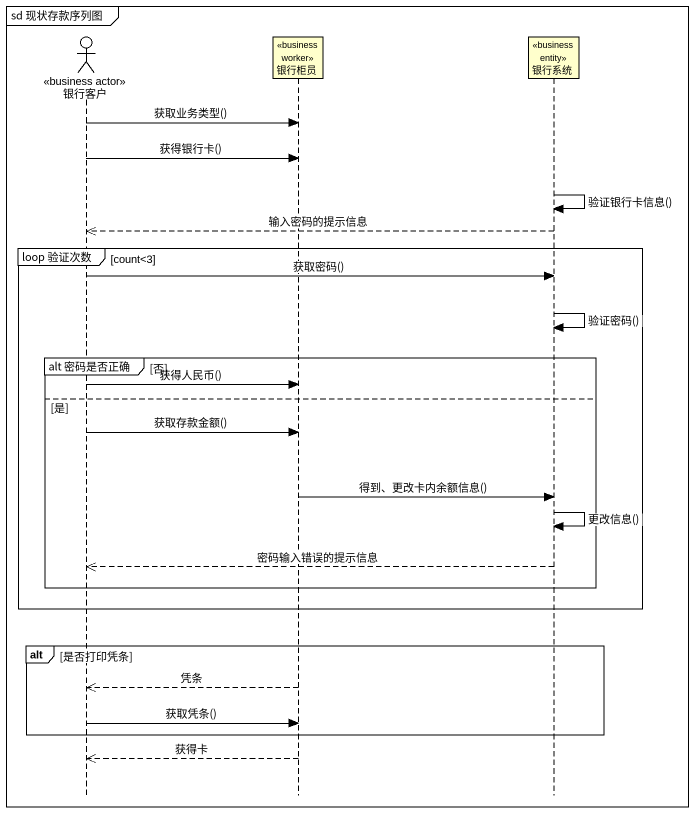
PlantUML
@startuml
mainframe sd 现状存款序列图
hide footbox
actor 银行客户 <<business actor>>
participant 银行柜员 <<business worker>>
participant 银行系统 <<business entity>>

银行客户 -> 银行柜员 : 获取业务类型()
银行客户 -> 银行柜员 : 获得银行卡()
银行系统 -> 银行系统 : 验证银行卡信息()
银行系统 -->> 银行客户 : 输入密码的提示信息
group loop 验证次数 [count<3]
  银行客户 -> 银行系统 : 获取密码()
  银行系统 -> 银行系统 : 验证密码()
  group alt 密码是否正确 [否]
    银行客户 -> 银行柜员 : 获得人民币()
  else 是
    银行客户 -> 银行柜员 : 获取存款金额()
    银行柜员 -> 银行系统 : 得到、更改卡内余额信息()
    银行系统 -> 银行系统 : 更改信息()
    银行系统 -->> 银行客户 : 密码输入错误的提示信息
  end
end
alt 是否打印凭条
  银行柜员 -->> 银行客户 : 凭条
  银行客户 -> 银行柜员 : 获取凭条()
end
银行柜员 -->> 银行客户 : 获得卡
@enduml
